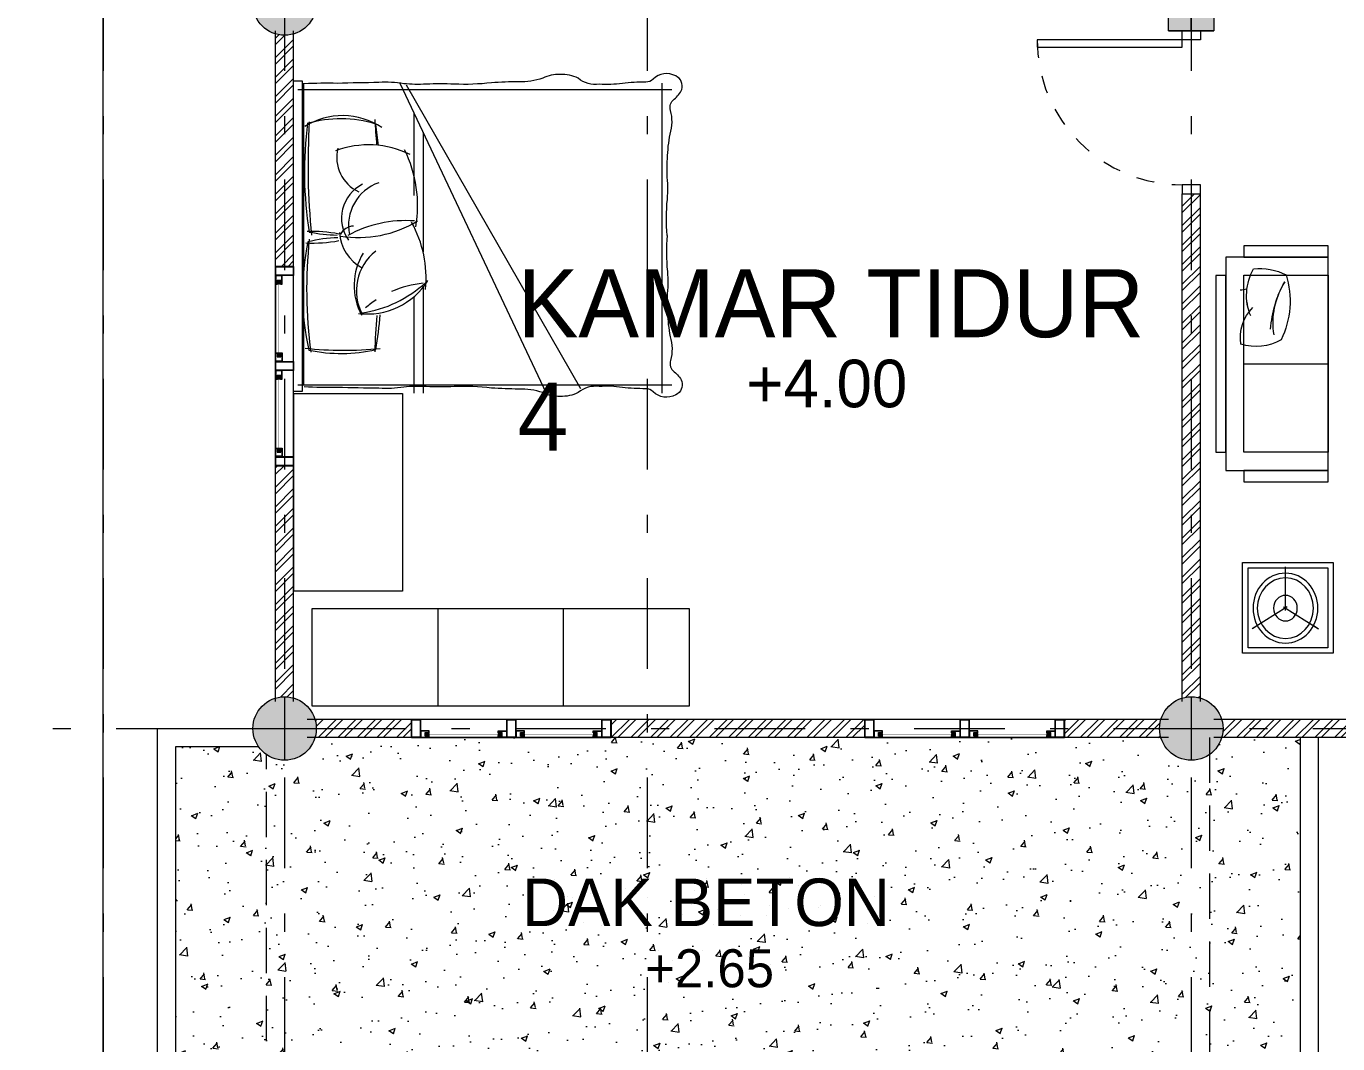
# Model space of a CAD drawing. Header units: millimetres. Extents: x -667 to -468, y -723 to -475.
# Drawn here: x -659.57 to -652.34, y -548.01 to -542.4 of the extents above; entities that cross this region are included whole.
import ezdxf

# ---------------------------------------------------------------- set-up
doc = ezdxf.new("R2010")
doc.units = ezdxf.units.MM
for name, pattern in [('CENTER', [2, 1.25, -0.25, 0.25, -0.25]), ('DASHDOT', [1, 0.5, -0.25, 0, -0.25]), ('DASHED2', [0.375, 0.25, -0.125]), ('HIDDEN', [0.375, 0.25, -0.125])]:
    doc.linetypes.add(name, pattern=pattern)
doc.layers.get('0').update_dxf_attribs({"lineweight": 9})
for name, color, linetype, lineweight in [('COLUMN', 11, 'Continuous', 9), ('dinding', 36, 'Continuous', 9), ('DOOR', 6, 'Continuous', 5), ('Furniture', 172, 'Continuous', 0), ('GRID', 250, 'CENTER', 0), ('HIDDEN', 9, 'HIDDEN', 5), ('NOTASI', 250, 'Continuous', 5), ('pintu', 6, 'Continuous', 5), ('TEXT', 26, 'Continuous', 5)]:
    doc.layers.add(name, color=color, linetype=linetype, lineweight=lineweight)
doc.styles.get("Standard").update_dxf_attribs({"font": 'arial.ttf'})

# ---------------------------------------------------------------- blocks, each defined once
blk = doc.blocks.new('FFFF')
at = {"layer": 'NOTASI', "ltscale": 0.01}
h = blk.add_hatch(color=256, dxfattribs=at)
h.paths.add_polyline_path([(-508.3704, -250.991), (-508.4954, -250.991), (-508.4954, -251.141), (-508.3704, -251.141)])
h.paths.add_polyline_path([(-508.3704, -251.141), (-508.4954, -251.141), (-508.4954, -251.291), (-508.3704, -251.291)])
h.paths.add_polyline_path([(-508.4954, -251.141), (-508.6204, -251.141), (-508.6204, -251.291), (-508.4954, -251.291)])
h.paths.add_polyline_path([(-508.4954, -250.991), (-508.6204, -250.991), (-508.6204, -251.141), (-508.4954, -251.141)])
at = {"ltscale": 0.01}
for p, q in [((-508.3704, -250.991), (-508.6204, -250.991)), ((-508.4954, -250.991), (-508.4954, -251.291)), ((-508.6204, -251.141), (-508.3704, -251.141))]:
    blk.add_line(p, q, dxfattribs=at)
blk.add_lwpolyline([(-508.6204, -250.991), (-508.3704, -250.991), (-508.3704, -251.291), (-508.6204, -251.291)], close=True, dxfattribs=at)
blk = doc.blocks.new('*U614')
for points in [[(81823.4, 24533.4), (81823.4, 25333.4), (81783.4, 25333.4), (81783.4, 24533.4)], [(80973.4, 24433.4), (81023.4, 24433.4), (81023.4, 24533.4), (80973.4, 24533.4)], [(81823.4, 24533.4), (81873.4, 24533.4), (81873.4, 24433.4), (81823.4, 24433.4)]]:
    blk.add_lwpolyline(points, close=True)
at = {"layer": 'HIDDEN'}
blk.add_arc((81823.4, 24533.4), 800, 90, 180, dxfattribs=at)
blk = doc.blocks.new('VRRW')
at = {"layer": 'Furniture'}
for p, q in [((460.9236, -123.5375), (460.9236, -123.0375)), ((460.9236, -123.0375), (461.4236, -123.0375)), ((460.9536, -123.5075), (460.9536, -123.0675)), ((460.9536, -123.0675), (461.3936, -123.0675)), ((461.3936, -123.0675), (461.3936, -123.5075)), ((461.4236, -123.0375), (461.4236, -123.5375)), ((461.1979, -123.2922), (461.0048, -123.172)), ((461.1979, -123.2922), (461.0048, -123.172)), ((461.0386, -123.1931), (461.0072, -123.1735)), ((461.0386, -123.1931), (461.0072, -123.1735)), ((461.1773, -123.2922), (461.3704, -123.172)), ((461.1773, -123.2922), (461.3704, -123.172)), ((461.3366, -123.1931), (461.368, -123.1735)), ((461.3366, -123.1931), (461.368, -123.1735)), ((461.1876, -123.2729), (461.1876, -123.5132)), ((461.1876, -123.2729), (461.1876, -123.5132)), ((461.3936, -123.5075), (460.9536, -123.5075)), ((461.1876, -123.4712), (461.1876, -123.5103)), ((461.1876, -123.4712), (461.1876, -123.5103)), ((461.4236, -123.5375), (460.9236, -123.5375))]:
    blk.add_line(p, q, dxfattribs=at)
at = {"layer": 'Furniture', "extrusion": (0, 0, -1)}
for major_axis in [(0, 0.1927), (0, 0.167), (0, 0.167), (0, 0.0707), (0, 0.0707)]:
    blk.add_ellipse((461.1876, -123.2858), major_axis=major_axis, ratio=0.927896, start_param=3.141593, end_param=9.424778, dxfattribs=at)
blk = doc.blocks.new('VVFRR')
at = {"layer": 'Furniture'}
for points in [[(461.0407, -124.0041), (461.0407, -124.0668), (461.5063, -124.0668), (461.5063, -124.0041)], [(460.9407, -124.0668), (460.9407, -125.2437), (461.5063, -125.2437), (461.5063, -124.0668), (460.9407, -124.0668)], [(460.9407, -125.1422), (460.9407, -124.1685), (460.8861, -124.1685), (460.8861, -125.1422)], [(461.0407, -125.1437), (461.0407, -124.1668), (461.5063, -124.1668), (461.5063, -125.1437)], [(461.0407, -125.2437), (461.0407, -125.3065), (461.5063, -125.3065), (461.5063, -125.2437)]]:
    blk.add_lwpolyline(points, close=True, dxfattribs=at)
at = {"layer": 'Furniture', "ltscale": 5000}
blk.add_lwpolyline([(461.0407, -124.6553), (461.5063, -124.6553)], dxfattribs=at)
at = {"layer": 'Furniture', "extrusion": (0, 0, -1)}
for centre, major_axis, start_param, end_param in [((461.3516, -124.277), (-0.004, 0.2956), 4.3283, 5.243524), ((461.3516, -124.277), (-0.0043, 0.2956), 4.329343, 5.244567), ((461.1241, -124.4732), (-0.0047, 0.3437), -0.071752, 0.465012), ((460.8068, -124.3079), (-0.007, 0.4888), 1.286125, 2.040349), ((460.5421, -120.7126), (-2.5237, 2.5237), 3.781983, 3.79269), ((461.8081, -124.5056), (-0.0089, 0.6207), -1.489892, -1.04612), ((461.6181, -124.4272), (-0.0057, 0.4158), 4.559337, 5.297147), ((461.252, -124.5092), (-0.0031, 0.2304), 4.562174, 5.517908), ((461.252, -124.5092), (-0.0032, 0.2304), 4.562506, 5.51824), ((461.1089, -124.2905), (-0.0034, 0.2696), 2.621113, 3.471576)]:
    blk.add_ellipse(centre, major_axis=major_axis, ratio=1, start_param=start_param, end_param=end_param, dxfattribs=at)
blk = doc.blocks.new('rdde')
at = {"layer": 'Furniture'}
for p, q in [((519.2498, -125.0458), (521.3115, -125.0458)), ((519.2798, -125.0115), (519.2798, -126.6791)), ((519.8128, -125.0115), (520.6197, -126.7223)), ((519.8472, -125.0208), (520.8086, -126.6966)), ((521.2568, -125.0115), (521.2568, -126.7223)), ((519.8894, -125.174), (519.8894, -125.631)), ((519.9402, -125.2817), (519.9402, -125.9431)), ((519.8894, -126.1901), (519.8894, -126.7223)), ((519.9402, -126.1379), (519.9402, -126.7223)), ((519.2498, -126.6756), (521.3115, -126.6756))]:
    blk.add_line(p, q, dxfattribs=at)
for points in [[(521.2853, -125.8516, -0.04576), (521.2873, -125.6532, 0.026973), (521.2894, -125.5656, -0.036947), (521.2874, -125.4278, -0.036442), (521.3025, -125.2929, 0.141351), (521.305, -125.162, -0.342539), (521.3254, -125.0996, 0.123892), (521.3668, -125.0462, 0.37589), (521.3335, -124.972, 0.329446), (521.2087, -124.989, -0.211134), (521.1677, -125.0059, 0.026504), (521.0391, -125.0126, -0.06219), (520.9118, -125.0173, -0.218233), (520.7957, -124.9847, 0.123513), (520.6958, -124.9633, 0.129887), (520.5999, -124.984, -0.095063), (520.4675, -125.0039, 0.016498), (520.3174, -125.0095, -0.039412), (520.1115, -125.0172, 0.025508), (519.9572, -125.0172, -0.038458), (519.8335, -125.0146, 0.058958), (519.6965, -125.008, 0.00267), (519.468, -125.0128, 0.015571), (519.2849, -125.0152)], [(521.2853, -125.8516, 0.04576), (521.2873, -126.05, -0.026973), (521.2894, -126.1376, 0.036947), (521.2874, -126.2754, 0.036442), (521.3025, -126.4104, -0.141351), (521.305, -126.5412, 0.342539), (521.3254, -126.6037, -0.123892), (521.3668, -126.657, -0.37589), (521.3335, -126.7313, -0.329446), (521.2087, -126.7143, 0.211134), (521.1677, -126.6974, -0.026504), (521.0391, -126.6906, 0.06219), (520.9118, -126.6859, 0.218233), (520.7957, -126.7186, -0.123513), (520.6958, -126.7399, -0.129887), (520.5999, -126.7193, 0.095063), (520.4675, -126.6994, -0.016498), (520.3174, -126.6938, 0.039412), (520.1115, -126.686, -0.025508), (519.9572, -126.686, 0.038458), (519.8335, -126.6886, -0.058958), (519.6965, -126.6953, -0.00267), (519.468, -126.6905, -0.015571), (519.2849, -126.688)]]:
    blk.add_lwpolyline(points, format="xyb", dxfattribs=at)
blk.add_lwpolyline([(519.2741, -124.9991), (519.2741, -126.7136), (519.2264, -126.7136), (519.2264, -124.9991)], close=True, dxfattribs=at)
for centre, radius, start, end in [((519.4959, -125.5793), 0.3887, 56.16641, 122.49004), ((521.3838, -125.5026), 2.0978, 172.57341, 189.06604), ((519.4848, -125.8703), 0.6619, 72.85913, 106.07365), ((523.271, -125.4608), 3.9654, 176.60313, 185.63421), ((540.1091, -123.8491), 20.4808, 183.81445, 184.21382), ((517.0078, -125.6173), 2.6988, 5.57723, 8.08272), ((519.6392, -125.8648), 0.5128, 63.49737, 110.69743), ((519.6736, -125.4208), 0.21, 166.08082, 245.24768), ((519.2029, -125.6896), 0.7072, 350.65262, 26.04002), ((519.6983, -125.7567), 0.2082, 116.15787, 215.83294), ((519.7776, -125.7954), 0.2484, 109.16577, 191.95874), ((519.8447, -126.4294), 0.6595, 85.85031, 118.95445), ((519.3284, -126.5668), 0.7375, 78.52326, 92.17392), ((519.4974, -124.853), 0.9974, 259.3055, 268.1663), ((519.7157, -125.8212), 0.2374, 183.49395, 241.80044), ((519.5845, -125.2382), 0.6248, 260.80231, 301.34581), ((519.5624, -125.8897), 0.0899, 94.10258, 149.88659), ((519.3201, -126.0886), 0.637, 354.53295, 29.05327), ((520.6576, -126.1736), 1.3822, 168.07006, 193.00754), ((519.335, -125.148), 0.7459, 266.87703, 280.83334), ((521.9356, -126.15), 2.6376, 173.9603, 187.53359), ((519.4914, -126.5998), 0.7358, 91.61243, 104.6566), ((519.9046, -126.1283), 0.345, 148.66552, 208.35961), ((519.8506, -126.1574), 0.2783, 128.12929, 208.11237), ((519.6315, -125.8884), 0.3969, 262.99999, 327.67377), ((519.5046, -125.6219), 0.6649, 278.5376, 312.67987), ((520.0046, -126.7056), 0.5939, 96.14614, 113.70182), ((520.0046, -126.7056), 0.5939, 123.04898, 130.04917), ((521.6436, -126.507), 1.9694, 173.78926, 179.61519), ((518.1486, -126.2023), 1.5565, 349.65936, 356.78949), ((519.5058, -124.5727), 1.9129, 263.52926, 275.90649), ((519.4884, -125.6308), 0.8722, 258.25655, 282.68249)]:
    blk.add_arc(centre, radius, start, end, dxfattribs=at)
blk = doc.blocks.new('kolommm bulat')
at = {"layer": 'NOTASI'}
h = blk.add_hatch(color=256, dxfattribs=at)
h.paths.add_polyline_path([(-808.9141, -494.9305), (-808.9141, -495.1055), (-808.7391, -495.1055, 0.414214)])
h.paths.add_polyline_path([(-808.9141, -494.9305, 0.414214), (-809.0891, -495.1055), (-808.9141, -495.1055)])
h.paths.add_polyline_path([(-808.9141, -495.1055), (-809.0891, -495.1055, 0.414214), (-808.9141, -495.2805)])
h.paths.add_polyline_path([(-808.7391, -495.1055), (-808.9141, -495.1055), (-808.9141, -495.2805, 0.414214)])
for p, q in [((-808.9141, -494.9305), (-808.9141, -495.2805)), ((-809.0891, -495.1055), (-808.7391, -495.1055))]:
    blk.add_line(p, q)
blk.add_circle((-808.9141, -495.1055), 0.175)
blk = doc.blocks.new('FCE')
h = blk.add_hatch()
h.set_pattern_fill('ANSI31', color=30, scale=0.02, angle=-180, style=0)
h.set_pattern_definition([(45, (-1849.7851361, -2568.5427676), (-0.0017677669529, 0.0017677669529), [])])
h.paths.add_polyline_path([(-655.011, -509.7223), (-655.009, -509.7223, -0.354282), (-655.007, -509.7193), (-655.027, -509.7193), (-655.027, -509.7273), (-655.011, -509.7273)])
h.paths.add_polyline_path([(-655.027, -509.7113), (-655.027, -509.7193), (-655.007, -509.7193, -0.354282), (-655.009, -509.7163), (-655.011, -509.7163), (-655.011, -509.7113)])
h = blk.add_hatch()
h.set_pattern_fill('ANSI31', color=30, scale=0.02, angle=-180, style=0)
h.set_pattern_definition([(135, (540.1511286, -2568.5427676), (0.0017677669529, 0.0017677669529), [])])
h.paths.add_polyline_path([(-654.623, -509.7223), (-654.625, -509.7223, 0.354282), (-654.627, -509.7193), (-654.607, -509.7193), (-654.607, -509.7273), (-654.623, -509.7273)])
h.paths.add_polyline_path([(-654.607, -509.7113), (-654.607, -509.7193), (-654.627, -509.7193, 0.354282), (-654.625, -509.7163), (-654.623, -509.7163), (-654.623, -509.7113)])
h = blk.add_hatch()
h.set_pattern_fill('ANSI31', color=30, scale=0.02, angle=-180, style=0)
h.set_pattern_definition([(45, (-1849.2601361, -2568.5427676), (-0.0017677669529, 0.0017677669529), [])])
h.paths.add_polyline_path([(-654.486, -509.7223), (-654.484, -509.7223, -0.354282), (-654.482, -509.7193), (-654.502, -509.7193), (-654.502, -509.7273), (-654.486, -509.7273)])
h.paths.add_polyline_path([(-654.502, -509.7113), (-654.502, -509.7193), (-654.482, -509.7193, -0.354282), (-654.484, -509.7163), (-654.486, -509.7163), (-654.486, -509.7113)])
h = blk.add_hatch()
h.set_pattern_fill('ANSI31', color=30, scale=0.02, angle=-180, style=0)
h.set_pattern_definition([(135, (540.6761286, -2568.5427676), (0.0017677669529, 0.0017677669529), [])])
h.paths.add_polyline_path([(-654.098, -509.7223), (-654.1, -509.7223, 0.354282), (-654.102, -509.7193), (-654.082, -509.7193), (-654.082, -509.7273), (-654.098, -509.7273)])
h.paths.add_polyline_path([(-654.082, -509.7113), (-654.082, -509.7193), (-654.102, -509.7193, 0.354282), (-654.1, -509.7163), (-654.098, -509.7163), (-654.098, -509.7113)])
for points in [[(-655.0545, -509.6381), (-655.1045, -509.6381), (-655.1045, -509.7381), (-655.0545, -509.7381)], [(-655.1045, -509.6381), (-654.0045, -509.6381), (-654.0045, -509.7381), (-655.1045, -509.7381)], [(-655.0565, -509.6401), (-655.1025, -509.6401), (-655.1025, -509.7361), (-655.0565, -509.7361)], [(-654.5295, -509.6381), (-654.5795, -509.6381), (-654.5795, -509.7381), (-654.5295, -509.7381)], [(-654.5315, -509.6401), (-654.5775, -509.6401), (-654.5775, -509.7361), (-654.5315, -509.7361)], [(-654.0045, -509.6381), (-654.0545, -509.6381), (-654.0545, -509.7381), (-654.0045, -509.7381)], [(-654.0065, -509.6401), (-654.0525, -509.6401), (-654.0525, -509.7361), (-654.0065, -509.7361)], [(-655.029, -509.7093), (-655.009, -509.7093), (-655.009, -509.7026), (-655.0525, -509.7026), (-655.0525, -509.7361), (-655.009, -509.7361), (-655.009, -509.7293), (-655.029, -509.7293)], [(-654.605, -509.7093), (-654.625, -509.7093), (-654.625, -509.7026), (-654.5815, -509.7026), (-654.5815, -509.7361), (-654.625, -509.7361), (-654.625, -509.7293), (-654.605, -509.7293)], [(-654.504, -509.7093), (-654.484, -509.7093), (-654.484, -509.7026), (-654.5275, -509.7026), (-654.5275, -509.7361), (-654.484, -509.7361), (-654.484, -509.7293), (-654.504, -509.7293)], [(-654.08, -509.7093), (-654.1, -509.7093), (-654.1, -509.7026), (-654.0565, -509.7026), (-654.0565, -509.7361), (-654.1, -509.7361), (-654.1, -509.7293), (-654.08, -509.7293)]]:
    blk.add_lwpolyline(points, close=True)
for points in [[(-655.009, -509.7133), (-655.009, -509.7113), (-655.009, -509.7163), (-655.009, -509.7113), (-655.007, -509.7113), (-655.007, -509.7006), (-655.0545, -509.7006), (-655.0545, -509.7381), (-655.007, -509.7381), (-655.007, -509.7273), (-655.009, -509.7273), (-655.009, -509.7223), (-655.009, -509.7273)], [(-655.009, -509.7223), (-655.011, -509.7223), (-655.011, -509.7273), (-655.027, -509.7273), (-655.027, -509.7113), (-655.011, -509.7113), (-655.011, -509.7163), (-655.009, -509.7163)], [(-654.625, -509.7133), (-654.625, -509.7113), (-654.625, -509.7163), (-654.625, -509.7113), (-654.627, -509.7113), (-654.627, -509.7006), (-654.5795, -509.7006), (-654.5795, -509.7381), (-654.627, -509.7381), (-654.627, -509.7273), (-654.625, -509.7273), (-654.625, -509.7223), (-654.625, -509.7273)], [(-654.625, -509.7223), (-654.623, -509.7223), (-654.623, -509.7273), (-654.607, -509.7273), (-654.607, -509.7113), (-654.623, -509.7113), (-654.623, -509.7163), (-654.625, -509.7163)], [(-654.484, -509.7133), (-654.484, -509.7113), (-654.484, -509.7163), (-654.484, -509.7113), (-654.482, -509.7113), (-654.482, -509.7006), (-654.5295, -509.7006), (-654.5295, -509.7381), (-654.482, -509.7381), (-654.482, -509.7273), (-654.484, -509.7273), (-654.484, -509.7223), (-654.484, -509.7273)], [(-654.484, -509.7223), (-654.486, -509.7223), (-654.486, -509.7273), (-654.502, -509.7273), (-654.502, -509.7113), (-654.486, -509.7113), (-654.486, -509.7163), (-654.484, -509.7163)], [(-654.1, -509.7133), (-654.1, -509.7113), (-654.1, -509.7163), (-654.1, -509.7113), (-654.102, -509.7113), (-654.102, -509.7006), (-654.0545, -509.7006), (-654.0545, -509.7381), (-654.102, -509.7381), (-654.102, -509.7273), (-654.1, -509.7273), (-654.1, -509.7223), (-654.1, -509.7273)], [(-654.1, -509.7223), (-654.098, -509.7223), (-654.098, -509.7273), (-654.082, -509.7273), (-654.082, -509.7113), (-654.098, -509.7113), (-654.098, -509.7163), (-654.1, -509.7163)]]:
    blk.add_lwpolyline(points)
at = {"color": 20, "const_width": 0.002}
for points in [[(-654.623, -509.7193), (-655.011, -509.7193)], [(-654.098, -509.7193), (-654.486, -509.7193)]]:
    blk.add_lwpolyline(points, dxfattribs=at)
for centre, start, end in [((-655.0062, -509.7166), 174.67337, 252.70675), ((-655.0062, -509.7221), 107.29325, 185.32663), ((-654.6279, -509.7166), 287.29325, 5.32663), ((-654.6279, -509.7221), 354.67337, 72.70675), ((-654.4812, -509.7166), 174.67337, 252.70675), ((-654.4812, -509.7221), 107.29325, 185.32663), ((-654.1029, -509.7166), 287.29325, 5.32663), ((-654.1029, -509.7221), 354.67337, 72.70675)]:
    blk.add_arc(centre, 0.00286, start, end)

msp = doc.modelspace()

# ---------------------------------------------------------------- hatches: boundary and pattern name
at = {"layer": 'NOTASI'}
h = msp.add_hatch(dxfattribs=at)
h.set_pattern_fill('ANSI32', color=256, scale=0.008, style=0)
h.paths.add_polyline_path([(-653.2733, -542.2206), (-656.0983, -542.2206), (-656.0983, -542.3206), (-653.2733, -542.3206)])
h.paths.add_polyline_path([(-657.0983, -542.2206), (-657.9806, -542.2206, -0.072565), (-657.9733, -542.2706, -0.072565), (-657.9806, -542.3206), (-657.0983, -542.3206)])
h.paths.add_polyline_path([(-658.0983, -542.4383, -0.145898), (-658.1983, -542.4383), (-658.1983, -543.7206), (-658.0983, -543.7206)])
h = msp.add_hatch(dxfattribs=at)
h.set_pattern_fill('ANSI32', color=256, scale=0.008, style=0)
h.paths.add_polyline_path([(-653.0983, -543.3206), (-653.1983, -543.3206), (-653.1983, -546.1029, -0.145898), (-653.0983, -546.1029)])
h.paths.add_polyline_path([(-653.316, -546.2206), (-653.8483, -546.2206), (-653.8483, -546.3206), (-653.316, -546.3206, -0.072565), (-653.3233, -546.2706, -0.072565)])
h.paths.add_polyline_path([(-654.9483, -546.2206), (-656.3483, -546.2206), (-656.3483, -546.3206), (-654.9483, -546.3206)])
h.paths.add_polyline_path([(-657.4483, -546.2206), (-657.9806, -546.2206, -0.072565), (-657.9733, -546.2706, -0.072565), (-657.9806, -546.3206), (-657.4483, -546.3206)])
h.paths.add_polyline_path([(-658.0983, -544.8206), (-658.1983, -544.8206), (-658.1983, -546.1029, -0.145898), (-658.0983, -546.1029)])
h = msp.add_hatch(dxfattribs=at)
h.set_pattern_fill('ANSI32', color=256, scale=0.008, style=0)
h.paths.add_polyline_path([(-649.8233, -546.2706, -0.072565), (-649.816, -546.2206), (-650.0011, -546.2206), (-650.0011, -546.3206), (-649.816, -546.3206, -0.072565)])
h.paths.add_polyline_path([(-650.0011, -546.2206), (-650.4806, -546.2206), (-650.4806, -546.3206), (-650.0011, -546.3206)])
h.paths.add_polyline_path([(-650.4806, -546.2206), (-650.81, -546.2206), (-650.81, -546.3206), (-650.4806, -546.3206)])
h.paths.add_polyline_path([(-651.9806, -546.2206), (-652.316, -546.2206), (-652.316, -546.3206), (-651.9806, -546.3206)])
h.paths.add_polyline_path([(-652.316, -546.2206), (-652.9806, -546.2206, -0.072565), (-652.9733, -546.2706, -0.072565), (-652.9806, -546.3206), (-652.316, -546.3206)])
h = msp.add_hatch(dxfattribs=at)
h.set_pattern_fill('AR-CONC', color=256, scale=0.002, style=0)
h.set_pattern_definition([(50, (0, 0), (0.36436934, -0.03187817), [0.0381, -0.4191]), (355, (0, 0), (-0.07048565, 0.38211329), [0.03048, -0.33528]), (100.451, (0.03036, -0.00266), (0.293885, 0.35023338), [0.03238, -0.35618]), (46.1842, (0, 0.1016), (0.54215808, -0.08408466), [0.05715, -0.62865]), (96.6356, (0.0452, 0.0946), (0.47480847, 0.4948511), [0.04857, -0.53427]), (351.184, (0, 0.1016), (0.4748092, 0.49485024), [0.04572, -0.50292]), (21, (0.0508, 0.0762), (0.30322976, -0.20453104), [0.0381, -0.4191]), (326, (0.0508, 0.0762), (0.12360406, 0.36837593), [0.03048, -0.33528]), (71.4514, (0.07607, 0.05916), (0.42683298, 0.16384572), [0.03238, -0.35618]), (37.5, (0, 0), (0.006177207, 0.169110078), [0, -0.331216, 0, -0.34036, 0, -0.33655]), (7.5, (0, 0), (0.133639325, 0.20036115), [0, -0.194056, 0, -0.323596, 0, -0.12827]), (327.5, (-0.11328, 0), (0.27118119, -0.011457488), [0, -0.127, 0, -0.39624, 0, -0.52578]), (317.5, (-0.16408, 0), (0.29625836, 0.05085298), [0, -0.1651, 0, -0.263144, 0, -0.37338])])
h.paths.add_polyline_path([(-653.0483, -546.4142, -0.510916), (-653.316, -546.3206), (-657.9806, -546.3206, -0.510891), (-658.2483, -546.4143), (-658.2483, -551.3706), (-655.9571, -551.3706), (-656.0729, -551.3554), (-656.4686, -551.1915), (-656.8084, -550.9308), (-657.0691, -550.591), (-657.233, -550.1953), (-657.2889, -549.7706), (-657.233, -549.346), (-657.0691, -548.9503), (-656.8084, -548.6105), (-656.4686, -548.3498), (-656.0729, -548.1859), (-655.6483, -548.13), (-655.2237, -548.1859), (-654.828, -548.3498), (-654.4882, -548.6105), (-654.2274, -548.9503), (-654.0635, -549.346), (-654.0076, -549.7706), (-654.0635, -550.1953), (-654.2274, -550.591), (-654.4882, -550.9308), (-654.828, -551.1915), (-655.2237, -551.3554), (-655.3395, -551.3706), (-653.0483, -551.3706)], flags=17)
h.paths.add_polyline_path([(-652.5483, -546.3206), (-652.9806, -546.3206, -0.169783), (-653.0483, -546.4142), (-653.0483, -551.3706), (-655.3395, -551.3706), (-655.6483, -551.4113), (-655.9571, -551.3706), (-658.2483, -551.3706), (-658.2483, -546.4143, -0.088809), (-658.2919, -546.3706), (-658.7483, -546.3706), (-658.7483, -551.8706), (-652.5483, -551.8706)])

# ---------------------------------------------------------------- linework, layer by layer
at = {"layer": 'dinding', "ltscale": 0.01}
msp.add_line((-659.1483, -552.2706), (-659.1483, -532.2706), dxfattribs=at)
at = {"layer": 'dinding'}
for p, q in [((-658.1983, -546.1206), (-658.1983, -542.4206)), ((-658.0983, -546.1206), (-658.0983, -542.4206)), ((-653.1983, -546.1206), (-653.1983, -543.3206)), ((-653.0983, -546.1206), (-653.0983, -543.3206)), ((-653.2733, -546.2206), (-658.0233, -546.2206)), ((-647.7733, -546.2206), (-653.0233, -546.2206)), ((-653.2733, -546.3206), (-658.0233, -546.3206)), ((-647.7733, -546.3206), (-653.0233, -546.3206))]:
    msp.add_line(p, q, dxfattribs=at)
for points in [[(-652.4483, -546.3206), (-652.4483, -551.9706), (-658.8483, -551.9706), (-658.8483, -546.2706), (-658.3233, -546.2706)], [(-652.5483, -546.3206), (-652.5483, -551.8706), (-658.7483, -551.8706), (-658.7483, -546.3706), (-658.2919, -546.3706)]]:
    msp.add_lwpolyline(points, dxfattribs=at)
at = {"layer": 'dinding', "linetype": 'DASHED2'}
msp.add_lwpolyline([(-653.0483, -546.3206), (-653.0483, -551.3706), (-658.2483, -551.3706), (-658.2483, -546.4143)], dxfattribs=at)
at = {"layer": 'Furniture'}
msp.add_lwpolyline([(-658.0981, -544.4222), (-657.4981, -544.4222), (-657.4981, -545.5121), (-658.0981, -545.5121), (-658.0981, -544.4222)], dxfattribs=at)
at = {"layer": 'Furniture', "ltscale": 0.01}
for points in [[(-657.9983, -545.6103), (-657.9983, -546.1456), (-656.6094, -546.1456), (-656.6094, -545.6103)], [(-657.3039, -545.6103), (-657.3039, -546.1456), (-655.915, -546.1456), (-655.915, -545.6103)]]:
    msp.add_lwpolyline(points, close=True, dxfattribs=at)
at = {"layer": 'GRID', "linetype": 'DASHDOT', "lineweight": 0}
for p, q in [((-659.1483, -530.0417), (-659.1483, -553.6152)), ((-658.1483, -530.0417), (-658.1483, -553.6152)), ((-656.1483, -530.0417), (-656.1483, -553.6152)), ((-653.1483, -530.0417), (-653.1483, -553.6152)), ((-662.3772, -546.2706), (-637.6281, -546.2706))]:
    msp.add_line(p, q, dxfattribs=at)

# ---------------------------------------------------------------- block references
msp.add_blockref('VVFRR', (-1113.8994, -419.603))
at = {"rotation": 180}
msp.add_blockref('VRRW', (-191.4416, -668.8922), dxfattribs=at)
at = {"layer": 'COLUMN'}
for p in [(150.7658, -47.1651), (150.7658, -51.1651), (155.7658, -51.1651)]:
    msp.add_blockref('kolommm bulat', p, dxfattribs=at)
at = {"layer": 'COLUMN', "rotation": 180}
msp.add_blockref('FFFF', (-1161.6437, -793.4116), dxfattribs=at)
at = {"layer": 'dinding'}
msp.add_blockref('rdde', (-1177.3247, -417.6982), dxfattribs=at)
at = {"layer": 'DOOR', "xscale": 0.0009999999999763531, "yscale": 0.0009999999999763531, "zscale": 0.0009999999999763531, "rotation": 90.00000000001445}
msp.add_blockref('*U614', (-628.6649, -624.294), dxfattribs=at)
at = {"layer": 'pintu', "xscale": -1, "rotation": 270}
msp.add_blockref('FCE', (-148.4602, 110.2839), dxfattribs=at)
at = {"layer": 'pintu', "xscale": -1}
for p in [(-1311.4528, -36.5826), (-1308.9528, -36.5826)]:
    msp.add_blockref('FCE', p, dxfattribs=at)

# ---------------------------------------------------------------- texts
at = {"layer": 'TEXT', "insert": (-656.8628, -543.7365), "char_height": 0.375, "width": 3.517197, "attachment_point": 1}
msp.add_mtext('{\\fAvantGarde Bk BT|b0|i0|c0|p34;KAMAR TIDUR 4}', dxfattribs=at)
at = {"layer": 'TEXT', "lineweight": 9, "attachment_point": 5}
for s, insert, char_height in [('{\\fIrisUPC|b0|i0|c0|p34;+4.00}', (-655.1582, -544.3687), 0.262377), ('{\\fIrisUPC|b0|i0|c0|p34;DAK BETON}', (-655.8249, -547.2313), 0.262377), ('{\\fIrisUPC|b0|i0|c0|p34;+2.65}', (-655.8044, -547.5949), 0.209901)]:
    msp.add_mtext(s, dxfattribs=dict(at, insert=insert, char_height=char_height))

doc.saveas('drawing.dxf')
